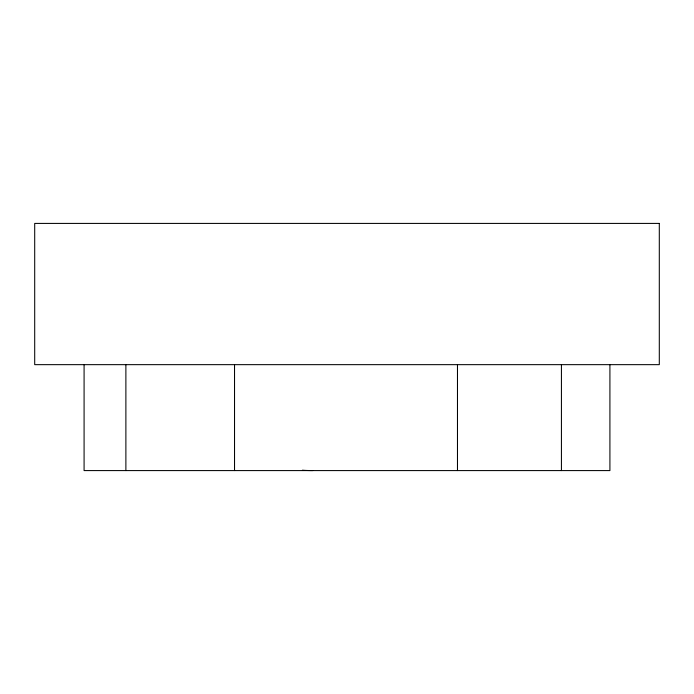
<?xml version="1.0" encoding="UTF-8"?>
<svg xmlns="http://www.w3.org/2000/svg" width="694" height="694" viewBox="0 0 694 694"><rect width="100%" height="100%" fill="white"/><g stroke="black" fill="none" stroke-linecap="round" stroke-linejoin="round"><path stroke-width="1.04" d="M609.913 364.654L609.913 470.584L84.087 470.584L84.087 364.654M561.429 364.654L561.429 470.584M457.476 364.654L457.476 470.584M234.529 364.654L234.529 470.584M125.883 364.654L125.883 470.584M312.734 470.567A48.771 3.904 -4.6 0 1 302.428 470.185M659.3 223.416L34.7 223.416L34.7 364.654L659.3 364.654L659.3 223.416"/></g></svg>
